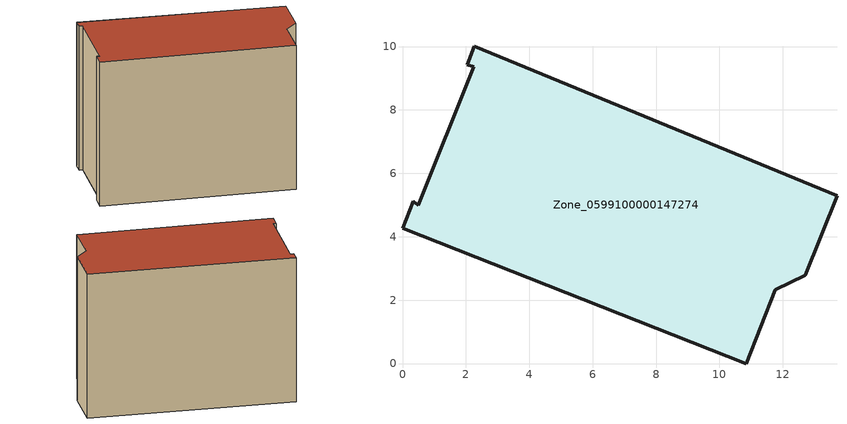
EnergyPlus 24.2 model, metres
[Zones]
Zone_0599100000147274
 floor ground (C_G): 0.49,5 2.24,9.36 2.04,9.43 2.26,10 13.71,5.3 12.71,2.78 11.77,2.32 10.85,0 0,4.26 0.34,5.12 z0
 wall outside (C_F): 2.24,9.36 0.49,5 0.34,5.12 0,4.26 10.85,0 11.77,2.32 12.71,2.78 13.71,5.3 2.26,10 2.04,9.43 2.24,9.36 z0:9.04
 roof outside (C_R): 0.34,5.12 0,4.26 10.85,0 11.77,2.32 12.71,2.78 13.71,5.3 2.26,10 2.04,9.43 2.24,9.36 0.49,5 z9.04
[BUILDING]
Pand.0599100000147274: North Axis=0; Terrain=City; Loads Convergence Tolerance Value=0.04; Temperature Convergence Tolerance Value=0.4; Solar Distribution=FullExterior; Maximum Number of Warmup Days=25; Minimum Number of Warmup Days=1
[Site:Location]
Rotterdam.The.Hague.AP_ZH_NLD Design_Conditions: Latitude=51.96; Longitude=4.45; Time Zone=1; Elevation=-4.5
[SITE:GROUNDTEMPERATURE:BUILDINGSURFACE]
18, 18, 18, 18, 18, 18, 18, 18, 18, 18, 18, 18
[MATERIAL] Thermal Absorptance=0.9; Solar Absorptance=0.7; Visible Absorptance=0.7
Name | Roughness | Thickness | Conductivity | Density | Specific Heat
G.TI.1946 | MediumSmooth | 0.15 | 1 | 540 | 1210
F.TI.1946 | Rough | 0.3 | 0.857143 | 1920 | 840
R.TI.1946 | MediumRough | 0.2 | 0.1 | 1500 | 1000
[CONSTRUCTION]
C_G: G.TI.1946
C_F: F.TI.1946
C_R: R.TI.1946
[ZONE]
Zone_0599100000147274: Type=1; Multiplier=1; Ceiling Height=Autocalculate; Volume=Autocalculate; Floor Area=autocalculate; Part of Total Floor Area=Yes
[ZONEINFILTRATION:DESIGNFLOWRATE]
Infil_Zone_0599100000147274: Zone or ZoneList or Space or SpaceList=Zone_0599100000147274; Schedule=AlwaysOn; Design Flow Rate Calculation Method=Flow/Area; Flow Rate per Floor Area=0.003; Constant Term Coefficient=1; Temperature Term Coefficient=0; Velocity Term Coefficient=0; Velocity Squared Term Coefficient=0
[HVACTEMPLATE:ZONE:IDEALLOADSAIRSYSTEM]
Zone_0599100000147274: Maximum Heating Supply Air Temperature=50; Minimum Cooling Supply Air Temperature=13; Maximum Heating Supply Air Humidity Ratio=0.0156; Minimum Cooling Supply Air Humidity Ratio=0.0077; Heating Limit=NoLimit; Cooling Limit=NoLimit; Dehumidification Control Type=ConstantSensibleHeatRatio; Cooling Sensible Heat Ratio=0.7; Dehumidification Setpoint=60; Humidification Control Type=None; Humidification Setpoint=30; Outdoor Air Method=None; Outdoor Air Flow Rate per Person=0.00944; Outdoor Air Flow Rate per Zone Floor Area=0; Outdoor Air Flow Rate per Zone=0; Demand Controlled Ventilation Type=None; Outdoor Air Economizer Type=NoEconomizer; Heat Recovery Type=None; Sensible Heat Recovery Effectiveness=0.7; Latent Heat Recovery Effectiveness=0.65
[ZONECONTROL:THERMOSTAT]
ThermostatControl_Zone_0599100000147274: Zone or ZoneList=Zone_0599100000147274; Control Type Schedule=DualSetpointControlType; Control 1=Thermostat_Zone_0599100000147274; Temperature Difference Between Cutout And Setpoint=0
[THERMOSTATSETPOINT:DUALSETPOINT]
Thermostat_Zone_0599100000147274: Heating Setpoint Temperature Schedule=HeatingSetpoint_Zone_0599100000147274; Cooling Setpoint Temperature Schedule=CoolingSetpoint_Zone_0599100000147274
[SCHEDULE:COMPACT]
HeatingSetpoint_Zone_0599100000147274: Through: 12/31, For: AllDays, Until: 24:00, 21
CoolingSetpoint_Zone_0599100000147274: Through: 12/31, For: AllDays, Until: 24:00, 24
DualSetpointControlType: Through: 12/31, For: AllDays, Until: 24:00, 4
AlwaysOn: Through: 12/31, For: AllDays, Until: 24:00, 1
